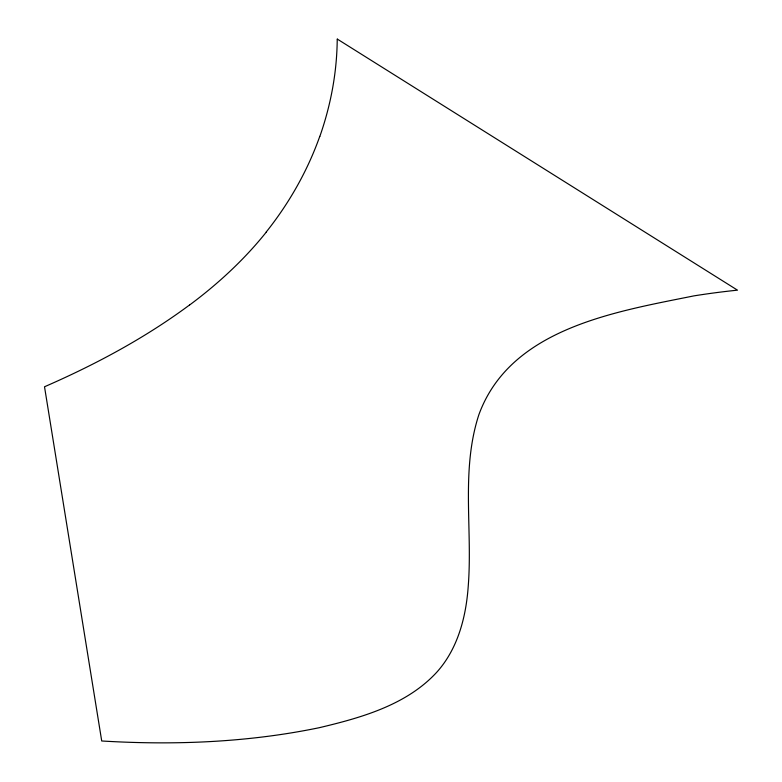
<?xml version="1.0" encoding="UTF-8"?>
<svg xmlns="http://www.w3.org/2000/svg" width="782" height="782" viewBox="0 0 782 782"><rect width="100%" height="100%" fill="white"/><g stroke="black" fill="none" stroke-linecap="round" stroke-linejoin="round"><path stroke-width="1.17" d="M319.77 136.381C307.482 170.984 289.076 203.31 266.222 232.01M189.518 305C144.817 338.147 95.443 364.549 44.515 386.767L101.719 740.984C174.386 745.373 247.904 742.489 319.32 727.69C361.196 717.749 406.386 705.11 436.561 672.452C457.714 649.128 465.994 617.34 468.203 586.617C472.768 529.316 460.686 470.363 478.887 414.656C510.47 328.284 615.102 311.813 693.917 295.879A490.461 302.634 -4.1 0 1 737.485 290.161L337.325 39.1M337.228 39.1A743.555 458.799 -4.1 0 1 319.848 136.391M266.339 232.039A543.207 335.175 -4.1 0 1 189.576 305.029"/></g></svg>
